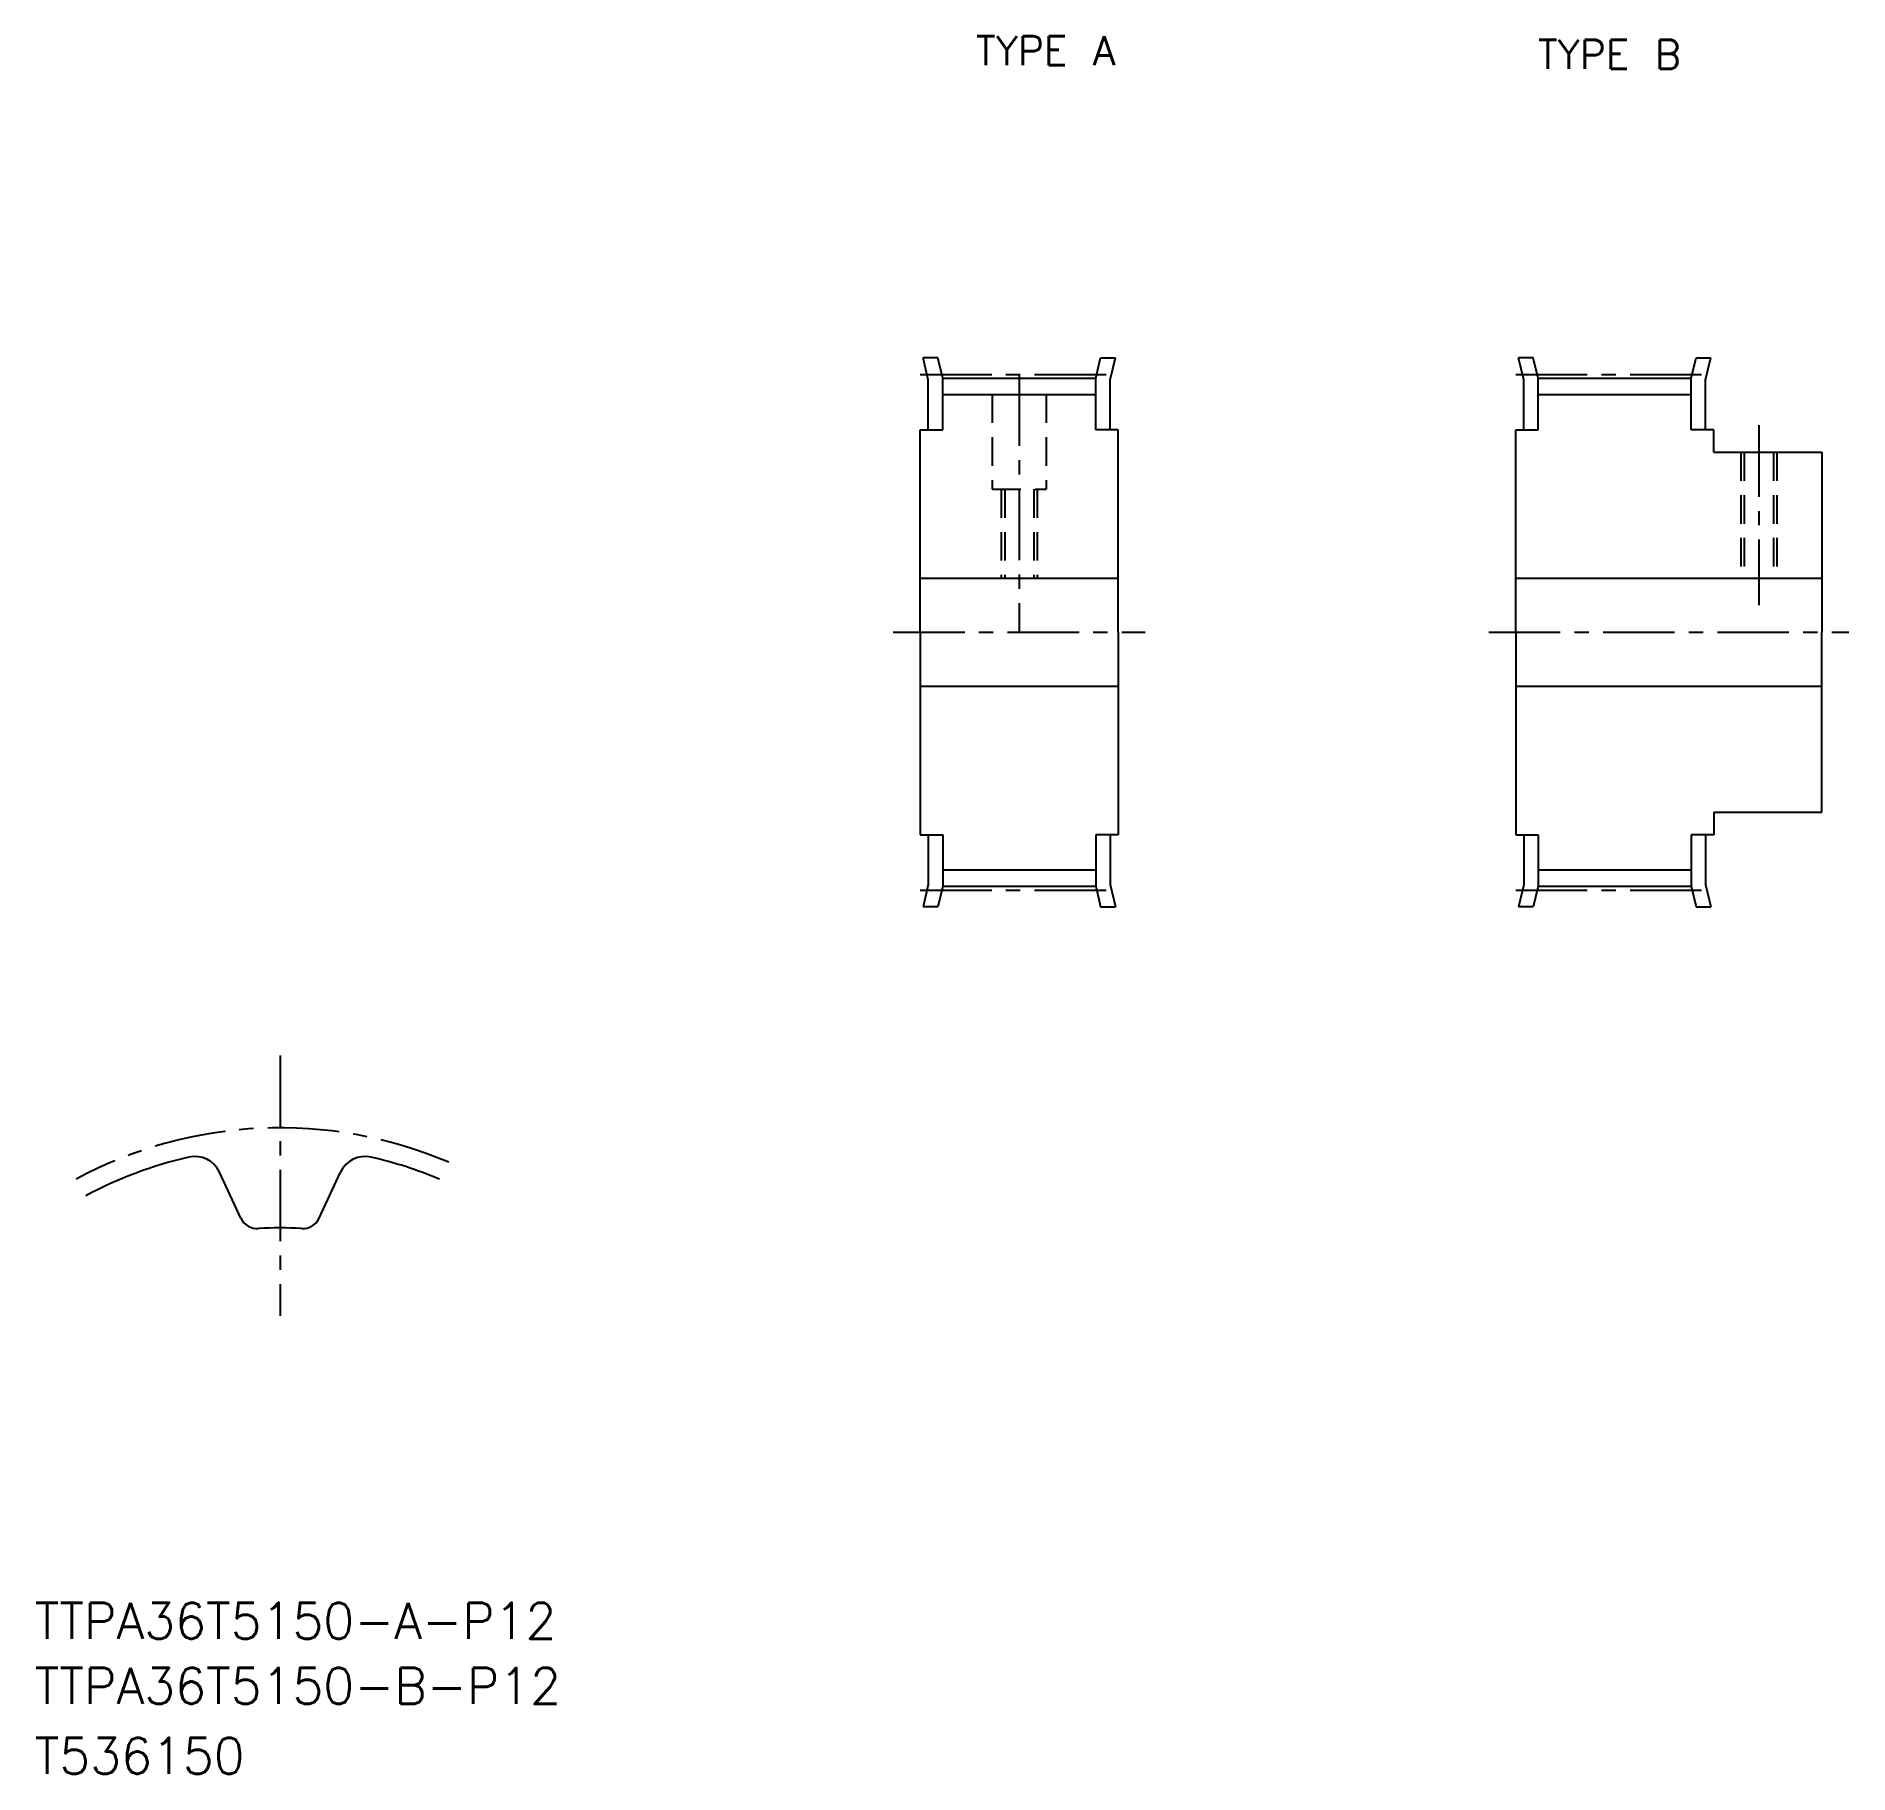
# Model space of a CAD drawing. Extents: x 10 to 211, y 10 to 203.
import ezdxf

# ---------------------------------------------------------------- set-up
doc = ezdxf.new("R2010")
doc.units = 0
doc.header["$LTSCALE"] = 0.25
doc.linetypes.add('CENTER', pattern=[50.8, 31.75, -6.35, 6.35, -6.35])
doc.linetypes.add('DASHED', pattern=[19.05, 12.7, -6.35])
doc.layers.get('0').update_dxf_attribs({"linetype": 'CONTINUOUS'})
doc.layers.add('CENTER', color=1, linetype='CENTER')
doc.styles.get("Standard").update_dxf_attribs({"font": 'txt.shx'})

msp = doc.modelspace()

# ---------------------------------------------------------------- linework, layer by layer
for p, q in [((109.26, 164.9), (108.69, 167.36)), ((110.33, 167.36), (108.69, 167.36)), ((110.86, 165.09), (110.33, 167.36)), ((127.86, 165.09), (128.4, 167.36)), ((128.4, 167.36), (130.04, 167.36)), ((129.46, 164.9), (130.04, 167.36)), ((175.4, 164.9), (174.82, 167.36)), ((176.46, 167.36), (174.82, 167.36)), ((177, 165.09), (176.46, 167.36)), ((194, 165.09), (194.53, 167.36)), ((194.53, 167.36), (196.17, 167.36)), ((195.6, 164.9), (196.17, 167.36)), ((109.26, 159.36), (109.26, 164.9)), ((110.86, 159.36), (110.86, 165.09)), ((110.86, 165.09), (127.86, 165.09)), ((110.86, 163.29), (127.86, 163.29)), ((127.86, 159.36), (127.86, 165.09)), ((129.46, 159.36), (129.46, 164.9)), ((175.4, 159.36), (175.4, 164.9)), ((177, 165.09), (194, 165.09)), ((177, 159.36), (177, 165.09)), ((177, 163.29), (194, 163.29)), ((194, 159.36), (194, 165.09)), ((195.6, 159.36), (195.6, 164.9)), ((108.36, 136.86), (108.36, 159.36)), ((108.36, 159.36), (110.86, 159.36)), ((130.36, 159.36), (127.86, 159.36)), ((130.36, 136.86), (130.36, 159.36)), ((174.5, 136.86), (174.5, 159.36)), ((174.5, 159.36), (177, 159.36)), ((196.5, 159.36), (194, 159.36)), ((196.5, 156.86), (196.5, 159.36)), ((196.5, 156.86), (208.5, 156.86)), ((208.5, 156.86), (208.5, 136.86)), ((108.36, 142.86), (130.36, 142.86)), ((174.5, 142.86), (208.5, 142.86)), ((108.36, 136.86), (108.36, 114.36)), ((130.36, 136.86), (130.36, 114.36)), ((174.5, 136.86), (174.5, 114.36)), ((208.5, 116.86), (208.5, 136.86)), ((108.36, 130.86), (130.36, 130.86)), ((174.5, 130.86), (208.5, 130.86)), ((196.5, 116.86), (208.5, 116.86)), ((196.5, 116.86), (196.5, 114.36)), ((108.36, 114.36), (110.86, 114.36)), ((109.26, 114.36), (109.26, 108.82)), ((110.86, 114.36), (110.86, 108.64)), ((127.86, 114.36), (127.86, 108.64)), ((130.36, 114.36), (127.86, 114.36)), ((129.46, 114.36), (129.46, 108.82)), ((174.5, 114.36), (177, 114.36)), ((175.4, 114.36), (175.4, 108.82)), ((177, 114.36), (177, 108.64)), ((194, 114.36), (194, 108.64)), ((196.5, 114.36), (194, 114.36)), ((195.6, 114.36), (195.6, 108.82)), ((109.26, 108.82), (108.69, 106.36)), ((110.86, 110.44), (127.86, 110.44)), ((129.46, 108.82), (130.04, 106.36)), ((175.4, 108.82), (174.82, 106.36)), ((177, 110.44), (194, 110.44)), ((195.6, 108.82), (196.17, 106.36)), ((110.86, 108.64), (110.33, 106.36)), ((110.86, 108.64), (127.86, 108.64)), ((127.86, 108.64), (128.4, 106.36)), ((177, 108.64), (176.46, 106.36)), ((177, 108.64), (194, 108.64)), ((194, 108.64), (194.53, 106.36)), ((110.33, 106.36), (108.69, 106.36)), ((128.4, 106.36), (130.04, 106.36)), ((176.46, 106.36), (174.82, 106.36)), ((194.53, 106.36), (196.17, 106.36)), ((32.91, 71.74), (30.52, 76.87)), ((41.59, 71.74), (43.98, 76.87))]:
    msp.add_line(p, q)
at = {"color": 3, "linetype": 'DASHED'}
for p, q in [((116.36, 163.29), (116.36, 152.76)), ((122.36, 163.29), (122.36, 152.76)), ((199.5, 156.86), (199.5, 142.86)), ((199.88, 156.86), (199.88, 142.86)), ((203.12, 156.86), (203.12, 142.86)), ((203.5, 156.86), (203.5, 142.86)), ((116.36, 152.76), (122.36, 152.76)), ((117.36, 152.76), (117.36, 142.86)), ((117.74, 152.76), (117.74, 142.86)), ((120.98, 152.76), (120.98, 142.86)), ((121.36, 152.76), (121.36, 142.86))]:
    msp.add_line(p, q, dxfattribs=at)
for centre, radius, start, end in [((37.25, 34.04), 45.62, 102.8128, 118.2365), ((27.8, 75.6), 3, 25, 102.8128), ((46.7, 75.6), 3, 77.1872, 155), ((37.25, 34.04), 45.62, 67.1553, 77.1872), ((34.72, 72.58), 2, 205, 273.7512), ((37.25, 34.04), 36.62, 86.2488, 93.7512), ((39.78, 72.58), 2, 266.2488, 335)]:
    msp.add_arc(centre, radius, start, end)
at = {"layer": 'CENTER'}
for p, q in [((108.36, 165.51), (130.36, 165.51)), ((119.36, 165.51), (119.36, 136.86)), ((174.5, 165.51), (196.5, 165.51)), ((201.5, 159.86), (201.5, 139.86)), ((105.36, 136.86), (133.36, 136.86)), ((171.5, 136.86), (211.5, 136.86)), ((108.36, 108.21), (130.36, 108.21)), ((174.5, 108.21), (196.5, 108.21))]:
    msp.add_line(p, q, dxfattribs=at)
at = {"layer": 'CENTER', "color": 1, "linetype": 'CENTER'}
msp.add_line((37.25, 89.82), (37.25, 60.91), dxfattribs=at)
msp.add_arc((37.25, 34.04), 47.75, 66.8722, 118.3317, dxfattribs=at)

# ---------------------------------------------------------------- texts
for s, height, p in [('TYPE A', 3.2, (114.56, 199.9)), ('TYPE B', 3.2, (176.97, 199.48)), ('TTPA36T5150-A-P12', 4, (10, 25)), ('TTPA36T5150-B-P12', 4, (10, 17.76)), ('T536150', 4, (10, 10))]:
    msp.add_text(s, height=height).set_placement(p)

doc.saveas('drawing.dxf')
